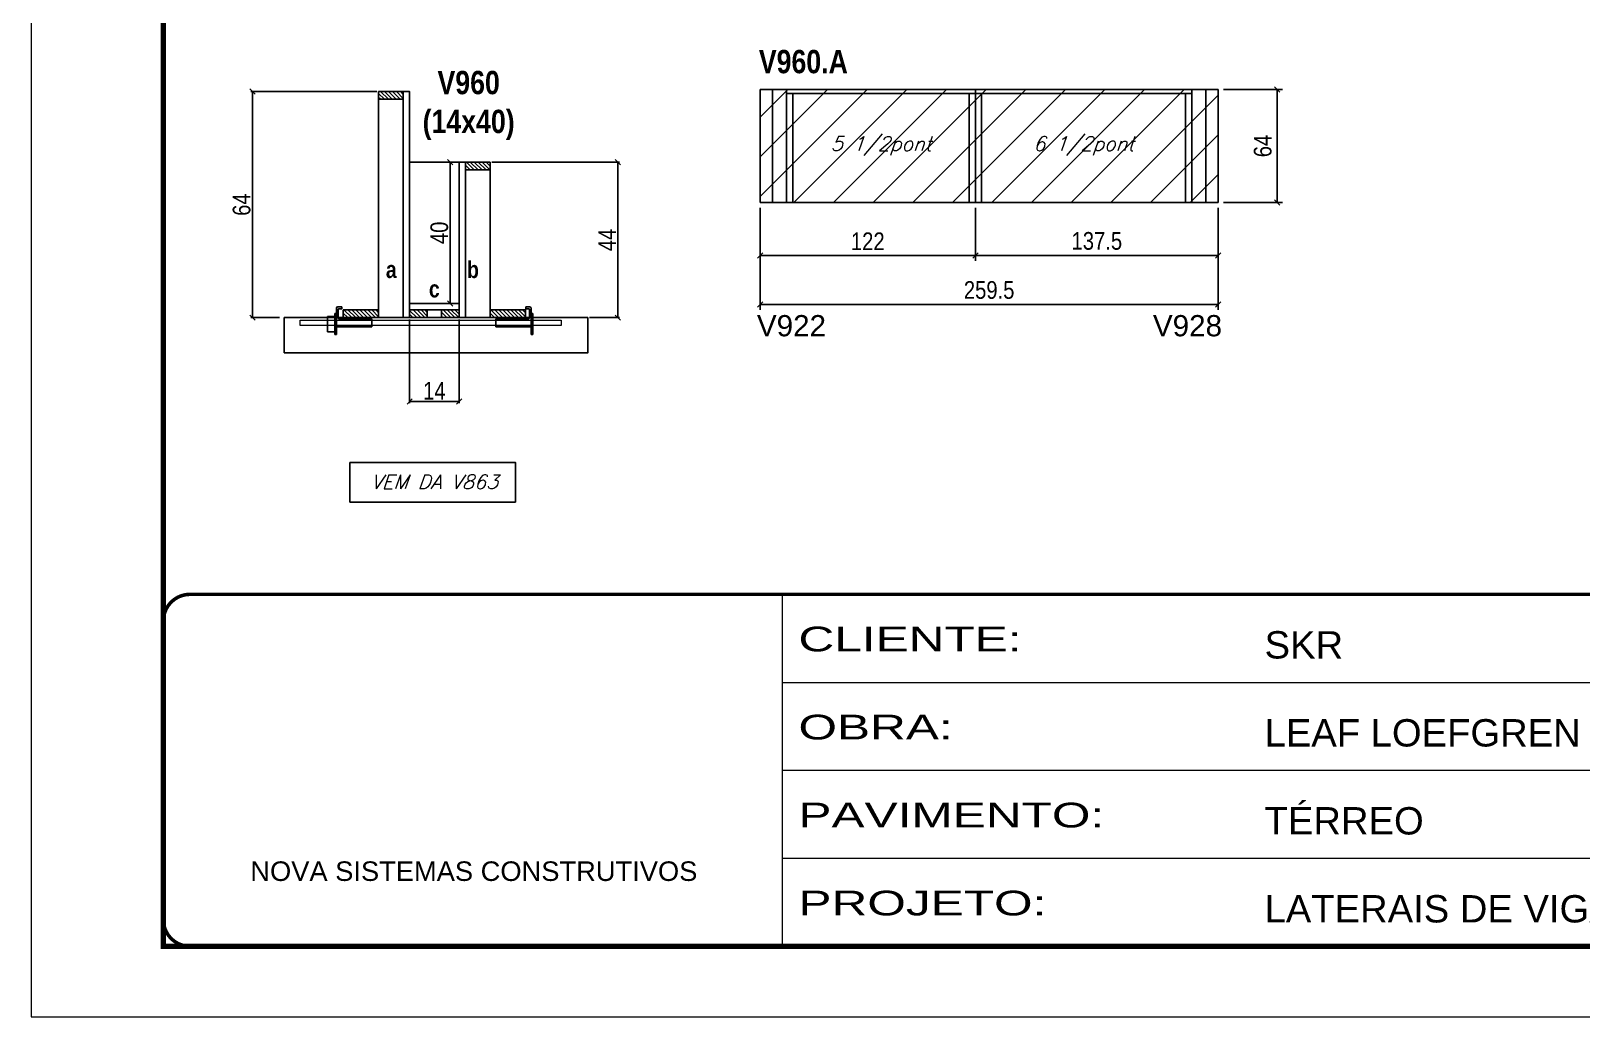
# Model space of a CAD drawing. Extents: x 3309 to 9563, y -2522 to 14608.
# Drawn here: x 4908 to 5786, y 5518 to 6076 of the extents above; entities that cross this region are included whole.
import ezdxf

# ---------------------------------------------------------------- set-up
doc = ezdxf.new("R2010")
doc.units = 0
doc.linetypes.add('CONTINUO', pattern=[0])
doc.linetypes.add('DASHED', pattern=[0.75, 0.5, -0.25])
for name, color, linetype in [('5', 5, 'Continuous'), ('barrote', 251, 'Continuous'), ('COTA', 241, 'Continuous'), ('detalhes', 4, 'Continuous'), ('NOMENCLATURA', 7, 'Continuous'), ('Painéis', 200, 'Continuous'), ('presilha', 1, 'Continuous'), ('SARR_2.2x10', 60, 'Continuous'), ('SARR_2.2x7', 40, 'Continuous'), ('SARR_3.5x7', 81, 'Continuous'), ('texto', 7, 'Continuous')]:
    doc.layers.add(name, color=color, linetype=linetype)
for name, color, linetype, lineweight in [('CONCRETO', 251, 'Continuous', 25), ('Folhas', 255, 'Continuous', 9), ('Hachura', 251, 'Continuous', 9), ('SARRAFO DE PRESSAO', 251, 'DASHED', 9), ('SCO-___-LAJ', 2, 'Continuous', 0)]:
    doc.layers.add(name, color=color, linetype=linetype, lineweight=lineweight)
doc.styles.add('ARIAL', font='arial.ttf')
doc.styles.add('COTA TECNICA', font='techl___.ttf', dxfattribs={"height": 10})
doc.styles.add('COTA TECNICA 2X', font='techl___.ttf', dxfattribs={"height": 10})
doc.styles.add('Romans', font='romans.shx')
doc.styles.get("Standard").update_dxf_attribs({"font": 'arial.ttf'})
doc.styles.add('TECNICA', font='techb___.ttf', dxfattribs={"height": 10})
doc.styles.add('Tecnologia', font='')
doc.styles.get('Tecnologia').set_extended_font_data('Forgotten Futurist')
doc.dimstyles.new('PAINEL', dxfattribs={"dimtxt": 10, "dimasz": 3, "dimexe": 3, "dimexo": 3, "dimgap": 3, "dimtad": 1, "dimdec": 1, "dimzin": 12, "dimdsep": 46, "dimtxsty": 'COTA TECNICA', "dimblk1": 'OBLIQUE', "dimblk2": 'OBLIQUE', "dimsah": 1, "dimcen": 0.9, "dimclrd": 4, "dimclre": 4, "dimclrt": 240, "dimadec": 1, "dimazin": 3, "dimtfac": 1, "dimtdec": 1, "dimtmove": 0, "dimatfit": 3, "dimfxl": 1, "dimtolj": 1, "dimtzin": 12, "dimarcsym": 0})
doc.dimstyles.new('SECAO', dxfattribs={"dimscale": 0.333333, "dimtxt": 5, "dimasz": 9, "dimexe": 3, "dimexo": 3, "dimgap": 3, "dimtad": 1, "dimdec": 1, "dimlfac": 0.5, "dimzin": 12, "dimdsep": 46, "dimtxsty": 'COTA TECNICA 2X', "dimblk1": 'OBLIQUE', "dimblk2": 'OBLIQUE', "dimsah": 1, "dimcen": 0.9, "dimclrd": 4, "dimclre": 4, "dimclrt": 240, "dimadec": 1, "dimazin": 3, "dimtfac": 1, "dimtdec": 1, "dimtmove": 0, "dimatfit": 3, "dimfxl": 1, "dimtolj": 1, "dimtzin": 12, "dimarcsym": 0})

# ---------------------------------------------------------------- blocks, each defined once
blk = doc.blocks.new('9999999999')
at = {"color": 30, "linetype": 'CONTINUO'}
for p, q in [((98564.56, 34230.21), (98564.56, 34429.45)), ((98564.56, 34379.64), (99583.98, 34379.64)), ((98564.56, 34329.83), (99487.98, 34329.83)), ((98564.56, 34280.02), (99487.98, 34280.02))]:
    blk.add_line(p, q, dxfattribs=at)
at = {"color": 30, "linetype": 'CONTINUO', "const_width": 2}
blk.add_lwpolyline([(99583.98, 34230.21), (99583.98, 34414.45, 0.414214), (99568.98, 34429.45), (98228.98, 34429.45, 0.414214), (98213.98, 34414.45), (98213.98, 34245.21, 0.414214), (98228.98, 34230.21), (99583.98, 34230.21)], format="xyb", dxfattribs=at)
at = {"layer": 'Folhas'}
blk.add_lwpolyline([(98138.98, 34190.21), (99623.98, 34190.21), (99623.98, 35240.21), (98138.98, 35240.21)], close=True, dxfattribs=at)
at = {"layer": 'Folhas', "color": 30, "const_width": 3}
blk.add_lwpolyline([(98213.98, 34230.21), (99583.98, 34230.21), (99583.98, 35200.21), (98213.98, 35200.21)], close=True, dxfattribs=at)
at = {"color": 7, "linetype": 'Continuous', "ltscale": 5, "style": 'ARIAL'}
for s, height, p in [('SKR', 15.483, (98837.68, 34393.13)), ('LEAF LOEFGREN', 15.4829, (98837.68, 34343.32)), ('TÉRREO', 15.483, (98837.68, 34293.51)), ('NOVA SISTEMAS CONSTRUTIVOS', 11.0592, (98263.19, 34267.21)), ('LATERAIS DE VIGAS', 15.4829, (98837.68, 34243.7))]:
    blk.add_text(s, height=height, dxfattribs=at).set_placement(p)
at = {"layer": 'Folhas', "color": 7, "style": 'Tecnologia', "width": 1.5}
for s, p in [('CLIENTE:', (98573.65, 34397.17)), ('OBRA:', (98573.65, 34347.31)), ('PAVIMENTO:', (98573.65, 34297.5)), ('PROJETO:', (98573.65, 34247.69))]:
    blk.add_text(s, height=14, dxfattribs=at).set_placement(p)
blk = doc.blocks.new('PRESILHA METÁLICA 1')
at = {"layer": 'presilha'}
for p, q in [((6, 15.5), (7.5, 15.5)), ((6, -2.5), (6, 15.5)), ((7.5, 10.6), (7.5, 19.9)), ((7.5, 15.5), (7.5, -2.5)), ((12, 21), (8.6, 21)), ((9, 11.6), (9, 18.9)), ((12, 19.5), (9.6, 19.5)), ((12, 21), (12, 19.5)), ((0, 13), (6, 13)), ((0, 13), (0, 0)), ((6, 0), (0, 0)), ((6, 13), (6, 0)), ((37.5, 4.1), (7.5, 4.1)), ((37.5, 11), (9.6, 11)), ((37.5, 11), (37.5, 4.1)), ((7.5, -2.5), (6, -2.5))]:
    blk.add_line(p, q, dxfattribs=at)
for centre, radius, start, end in [((8.6, 19.9), 1.14, 90, 180), ((9.6, 18.9), 0.57, 90, 180), ((9.6, 11.6), 0.57, 180, 270)]:
    blk.add_arc(centre, radius, start, end, dxfattribs=at)
blk = doc.blocks.new('PRESILHA METÁLICA 2')
at = {"layer": 'presilha'}
for p, q in [((-30.8, 13.5), (-30.8, 6.6)), ((-30.8, 13.5), (-2.8, 13.5)), ((-5.2, 23.5), (-5.2, 22)), ((-5.2, 23.5), (-1.9, 23.5)), ((-5.2, 22), (-2.8, 22)), ((-2.2, 14.1), (-2.2, 21.4)), ((0.8, 18), (-0.8, 18)), ((-0.8, 18), (-0.8, 0)), ((-0.8, 14.6), (-0.8, 22.4)), ((0.8, 0), (0.8, 18)), ((-30.8, 6.6), (-0.8, 6.6)), ((-0.8, 0), (0.8, 0))]:
    blk.add_line(p, q, dxfattribs=at)
for centre, radius, start, end in [((-2.8, 21.4), 0.57, 0, 90), ((-2.8, 14.1), 0.57, 270, 0), ((-1.9, 22.4), 1.14, 0, 90)]:
    blk.add_arc(centre, radius, start, end, dxfattribs=at)
blk = doc.blocks.new('_Oblique')
at = {"color": 0, "linetype": 'ByBlock', "lineweight": -2}
blk.add_line((-0.5, -0.5), (0.5, 0.5), dxfattribs=at)
blk = doc.blocks.new('*D2361')
at = {"layer": 'COTA', "color": 4, "lineweight": -2, "transparency": 16777216}
for p, q in [((5103.73, 6041.73), (5032.29, 6041.73)), ((5033.29, 6041.73), (5033.29, 5913.73)), ((5048.52, 5913.73), (5032.29, 5913.73))]:
    blk.add_line(p, q, dxfattribs=at)
at = {"layer": 'Defpoints', "color": 0, "transparency": 16777216}
for p in [(5104.73, 6041.73), (5033.29, 5913.73), (5049.52, 5913.73)]:
    blk.add_point(p, dxfattribs=at)
at = {"layer": 'COTA', "color": 4, "lineweight": -2, "transparency": 16777216, "xscale": 3, "yscale": 3, "zscale": 3}
for p, rotation in [((5033.29, 6041.73), 90), ((5033.29, 5913.73), 270)]:
    blk.add_blockref('_Oblique', p, dxfattribs=dict(at, rotation=rotation))
at = {"layer": 'COTA', "color": 240, "transparency": 16777216, "insert": (5027.18, 5977.73), "char_height": 10, "attachment_point": 5, "rotation": 90, "style": 'COTA TECNICA 2X'}
blk.add_mtext('\\A1;64', dxfattribs=at)
blk = doc.blocks.new('*D2362')
at = {"layer": 'COTA', "color": 4, "lineweight": -2, "transparency": 16777216}
for p, q in [((5168.93, 6001.73), (5241.25, 6001.73)), ((5240.25, 6001.73), (5240.25, 5913.73)), ((5224.15, 5913.73), (5241.25, 5913.73))]:
    blk.add_line(p, q, dxfattribs=at)
at = {"layer": 'Defpoints', "color": 0, "transparency": 16777216}
for p in [(5167.93, 6001.73), (5223.15, 5913.73), (5240.25, 5913.73)]:
    blk.add_point(p, dxfattribs=at)
at = {"layer": 'COTA', "color": 4, "lineweight": -2, "transparency": 16777216, "xscale": 3, "yscale": 3, "zscale": 3}
for p, rotation in [((5240.25, 6001.73), 90), ((5240.25, 5913.73), 270)]:
    blk.add_blockref('_Oblique', p, dxfattribs=dict(at, rotation=rotation))
at = {"layer": 'COTA', "color": 240, "transparency": 16777216, "insert": (5234.18, 5957.73), "char_height": 10, "attachment_point": 5, "rotation": 90, "style": 'COTA TECNICA 2X'}
blk.add_mtext('\\A1;44', dxfattribs=at)
blk = doc.blocks.new('*D2363')
at = {"layer": 'COTA', "color": 4, "lineweight": -2, "transparency": 16777216}
for p, q in [((5149.33, 6001.73), (5144.26, 6001.73)), ((5145.26, 5921.73), (5145.26, 6001.73)), ((5149.33, 5921.73), (5144.26, 5921.73))]:
    blk.add_line(p, q, dxfattribs=at)
at = {"layer": 'Defpoints', "color": 0, "transparency": 16777216}
for p in [(5145.26, 6001.73), (5150.33, 6001.73), (5150.33, 5921.73)]:
    blk.add_point(p, dxfattribs=at)
at = {"layer": 'COTA', "color": 4, "lineweight": -2, "transparency": 16777216, "xscale": 3, "yscale": 3, "zscale": 3}
for p, rotation in [((5145.26, 6001.73), 90), ((5145.26, 5921.73), 270)]:
    blk.add_blockref('_Oblique', p, dxfattribs=dict(at, rotation=rotation))
at = {"layer": 'COTA', "color": 240, "transparency": 16777216, "insert": (5139.16, 5961.73), "char_height": 10, "attachment_point": 5, "rotation": 90, "style": 'COTA TECNICA 2X'}
blk.add_mtext('\\A1;40', dxfattribs=at)
blk = doc.blocks.new('*D2368')
at = {"layer": 'COTA', "color": 4, "lineweight": -2, "transparency": 16777216}
for p, q in [((5122.33, 5912.73), (5122.33, 5865.26)), ((5150.33, 5912.73), (5150.33, 5865.26)), ((5122.33, 5866.26), (5150.33, 5866.26))]:
    blk.add_line(p, q, dxfattribs=at)
at = {"layer": 'Defpoints', "color": 0, "transparency": 16777216}
for p in [(5122.33, 5913.73), (5150.33, 5913.73), (5150.33, 5866.26)]:
    blk.add_point(p, dxfattribs=at)
at = {"layer": 'COTA', "color": 4, "lineweight": -2, "transparency": 16777216, "xscale": 3, "yscale": 3, "zscale": 3, "rotation": 180}
blk.add_blockref('_Oblique', (5122.33, 5866.26), dxfattribs=at)
at = {"layer": 'COTA', "color": 4, "lineweight": -2, "transparency": 16777216, "xscale": 3, "yscale": 3, "zscale": 3}
blk.add_blockref('_Oblique', (5150.33, 5866.26), dxfattribs=at)
at = {"layer": 'COTA', "color": 240, "transparency": 16777216, "insert": (5136.33, 5872.34), "char_height": 10, "attachment_point": 5, "style": 'COTA TECNICA 2X'}
blk.add_mtext('\\A1;14', dxfattribs=at)
blk = doc.blocks.new('*D2364')
at = {"layer": 'COTA', "color": 4, "linetype": 'ByBlock', "lineweight": -2, "transparency": 16777216}
for p, q in [((5442.81, 5975.91), (5442.81, 5945.9)), ((5580.31, 5975.91), (5580.31, 5945.9)), ((5580.31, 5948.9), (5442.81, 5948.9))]:
    blk.add_line(p, q, dxfattribs=at)
at = {"layer": 'Defpoints', "color": 0, "linetype": 'ByBlock', "transparency": 16777216}
for p in [(5442.81, 5978.91), (5580.31, 5978.91), (5442.81, 5948.9)]:
    blk.add_point(p, dxfattribs=at)
at = {"layer": 'COTA', "color": 4, "linetype": 'ByBlock', "lineweight": -2, "transparency": 16777216, "xscale": 3, "yscale": 3, "zscale": 3, "rotation": 180}
blk.add_blockref('_Oblique', (5442.81, 5948.9), dxfattribs=at)
at = {"layer": 'COTA', "color": 4, "linetype": 'ByBlock', "lineweight": -2, "transparency": 16777216, "xscale": 3, "yscale": 3, "zscale": 3}
blk.add_blockref('_Oblique', (5580.31, 5948.9), dxfattribs=at)
at = {"layer": 'COTA', "color": 240, "linetype": 'ByBlock', "transparency": 16777216, "insert": (5511.56, 5957.12), "char_height": 10, "attachment_point": 5, "style": 'COTA TECNICA'}
blk.add_mtext('\\A1;137.5', dxfattribs=at)
blk = doc.blocks.new('*D2365')
at = {"layer": 'COTA', "color": 4, "linetype": 'ByBlock', "lineweight": -2, "transparency": 16777216}
for p, q in [((5320.81, 5975.91), (5320.81, 5945.9)), ((5442.81, 5975.91), (5442.81, 5945.9)), ((5442.81, 5948.9), (5320.81, 5948.9))]:
    blk.add_line(p, q, dxfattribs=at)
at = {"layer": 'Defpoints', "color": 0, "linetype": 'ByBlock', "transparency": 16777216}
for p in [(5320.81, 5978.91), (5442.81, 5978.91), (5320.81, 5948.9)]:
    blk.add_point(p, dxfattribs=at)
at = {"layer": 'COTA', "color": 4, "linetype": 'ByBlock', "lineweight": -2, "transparency": 16777216, "xscale": 3, "yscale": 3, "zscale": 3, "rotation": 180}
blk.add_blockref('_Oblique', (5320.81, 5948.9), dxfattribs=at)
at = {"layer": 'COTA', "color": 4, "linetype": 'ByBlock', "lineweight": -2, "transparency": 16777216, "xscale": 3, "yscale": 3, "zscale": 3}
blk.add_blockref('_Oblique', (5442.81, 5948.9), dxfattribs=at)
at = {"layer": 'COTA', "color": 240, "linetype": 'ByBlock', "transparency": 16777216, "insert": (5381.81, 5956.96), "char_height": 10, "attachment_point": 5, "style": 'COTA TECNICA'}
blk.add_mtext('\\A1;122', dxfattribs=at)
blk = doc.blocks.new('*D2369')
at = {"layer": 'COTA', "color": 4, "linetype": 'ByBlock', "lineweight": -2, "transparency": 16777216}
for p, q in [((5320.81, 5975.91), (5320.81, 5918.19)), ((5580.31, 5975.91), (5580.31, 5918.19)), ((5580.31, 5921.19), (5320.81, 5921.19))]:
    blk.add_line(p, q, dxfattribs=at)
at = {"layer": 'Defpoints', "color": 0, "linetype": 'ByBlock', "transparency": 16777216}
for p in [(5320.81, 5978.91), (5580.31, 5978.91), (5320.81, 5921.19)]:
    blk.add_point(p, dxfattribs=at)
at = {"layer": 'COTA', "color": 4, "linetype": 'ByBlock', "lineweight": -2, "transparency": 16777216, "xscale": 3, "yscale": 3, "zscale": 3, "rotation": 180}
blk.add_blockref('_Oblique', (5320.81, 5921.19), dxfattribs=at)
at = {"layer": 'COTA', "color": 4, "linetype": 'ByBlock', "lineweight": -2, "transparency": 16777216, "xscale": 3, "yscale": 3, "zscale": 3}
blk.add_blockref('_Oblique', (5580.31, 5921.19), dxfattribs=at)
at = {"layer": 'COTA', "color": 240, "linetype": 'ByBlock', "transparency": 16777216, "insert": (5450.56, 5929.33), "char_height": 10, "attachment_point": 5, "style": 'COTA TECNICA'}
blk.add_mtext('\\A1;259.5', dxfattribs=at)
blk = doc.blocks.new('*D2370')
at = {"layer": 'COTA', "color": 4, "lineweight": -2, "transparency": 16777216}
for p, q in [((5583.31, 6042.91), (5616.67, 6042.91)), ((5613.67, 5978.91), (5613.67, 6042.91)), ((5583.31, 5978.91), (5616.67, 5978.91))]:
    blk.add_line(p, q, dxfattribs=at)
at = {"layer": 'Defpoints', "color": 0, "transparency": 16777216}
for p in [(5580.31, 6042.91), (5613.67, 6042.91), (5580.31, 5978.91)]:
    blk.add_point(p, dxfattribs=at)
at = {"layer": 'COTA', "color": 4, "lineweight": -2, "transparency": 16777216, "xscale": 3, "yscale": 3, "zscale": 3}
for p, rotation in [((5613.67, 6042.91), 90), ((5613.67, 5978.91), 270)]:
    blk.add_blockref('_Oblique', p, dxfattribs=dict(at, rotation=rotation))
at = {"layer": 'COTA', "color": 240, "transparency": 16777216, "insert": (5605.56, 6010.91), "char_height": 10, "attachment_point": 5, "rotation": 90, "style": 'COTA TECNICA'}
blk.add_mtext('\\A1;64', dxfattribs=at)

msp = doc.modelspace()

# ---------------------------------------------------------------- hatches: boundary and pattern name
at = {"layer": 'Hachura', "linetype": 'ByBlock'}
h = msp.add_hatch(dxfattribs=at)
h.set_pattern_fill('ANSI31', color=256, scale=5)
h.set_pattern_definition([(45, (-3855, -1195.437), (-11.22532, 11.22532), [])])
h.paths.add_polyline_path([(5442.81, 6042.91), (5320.81, 6042.91), (5320.81, 5978.91), (5442.81, 5978.91)])
h.paths.add_polyline_path([(5580.31, 5978.91), (5580.31, 6042.91), (5442.81, 6042.91), (5442.81, 5978.91)])
at = {"layer": 'SARR_2.2x10'}
h = msp.add_hatch(dxfattribs=at)
h.set_pattern_fill('ANSI31', color=256, scale=0.5, angle=90)
h.set_pattern_definition([(135, (38278.2717, -117598.4353), (-1.122532015, -1.122532015), [])])
h.paths.add_polyline_path([(5084.73, 5918.13), (5084.73, 5913.73), (5104.73, 5913.73), (5104.73, 5918.13)])
h = msp.add_hatch(dxfattribs=at)
h.set_pattern_fill('ANSI31', color=256, scale=0.5, angle=90)
h.set_pattern_definition([(135, (38361.4717, -117598.4353), (-1.122532015, -1.122532015), [])])
h.paths.add_polyline_path([(5167.93, 5918.13), (5167.93, 5913.73), (5187.93, 5913.73), (5187.93, 5918.13)])
at = {"layer": 'SARR_2.2x7'}
h = msp.add_hatch(dxfattribs=at)
h.set_pattern_fill('ANSI31', color=256, scale=0.5, angle=90)
h.set_pattern_definition([(135, (38292.2717, -117474.8353), (-1.122532015, -1.122532015), [])])
h.paths.add_polyline_path([(5118.73, 6041.73), (5118.73, 6037.33), (5104.73, 6037.33), (5104.73, 6041.73)])
h = msp.add_hatch(dxfattribs=at)
h.set_pattern_fill('ANSI31', color=256, scale=0.5, angle=90)
h.set_pattern_definition([(135, (38262.2717, -117514.8353), (-1.122532015, -1.122532015), [])])
h.paths.add_polyline_path([(5153.93, 6001.73), (5153.93, 5997.33), (5167.93, 5997.33), (5167.93, 6001.73)])
h = msp.add_hatch(dxfattribs=at)
h.set_pattern_fill('ANSI31', color=256, scale=0.5, angle=90)
h.set_pattern_definition([(135, (38357.8717, -117598.4353), (-1.122532015, -1.122532015), [])])
h.paths.add_polyline_path([(5132.33, 5913.73), (5132.33, 5918.13), (5122.33, 5918.13), (5122.33, 5913.73)])
h = msp.add_hatch(dxfattribs=at)
h.set_pattern_fill('ANSI31', color=256, scale=0.5, angle=90)
h.set_pattern_definition([(135, (38347.8717, -117598.4353), (-1.122532015, -1.122532015), [])])
h.paths.add_polyline_path([(5140.33, 5918.13), (5140.33, 5913.73), (5150.33, 5913.73), (5150.33, 5918.13)])

# ---------------------------------------------------------------- linework, layer by layer
at = {"layer": 'barrote', "elevation": 0}
msp.add_lwpolyline([(5051.28, 5893.73), (5223.19, 5893.73), (5223.19, 5913.73), (5051.28, 5913.73)], close=True, dxfattribs=at)
at = {"layer": 'CONCRETO', "linetype": 'Continuous'}
msp.add_line((5150.33, 6001.73), (5122.33, 6001.73), dxfattribs=at)
at = {"layer": 'COTA'}
msp.add_lwpolyline([(5088.54, 5831.74), (5182.28, 5831.74), (5182.28, 5809.3), (5088.54, 5809.3)], close=True, dxfattribs=at)
at = {"layer": 'detalhes', "color": 250}
msp.add_line((5051.28, 5893.73), (5051.28, 5913.73), dxfattribs=at)
at = {"layer": 'Painéis', "linetype": 'ByBlock'}
for p, q in [((5580.31, 6042.91), (5320.81, 6042.91)), ((5320.81, 5978.91), (5320.81, 6042.91)), ((5442.81, 5978.91), (5442.81, 6042.91)), ((5580.31, 5978.91), (5580.31, 6042.91)), ((5580.31, 5978.91), (5320.81, 5978.91))]:
    msp.add_line(p, q, dxfattribs=at)
at = {"layer": 'Painéis', "linetype": 'Continuous', "elevation": 0}
for points in [[(5118.73, 5913.73), (5118.73, 6041.73), (5122.33, 6041.73), (5122.33, 5913.73)], [(5153.93, 5913.73), (5153.93, 6001.73), (5150.33, 6001.73), (5150.33, 5913.73)], [(5150.33, 5921.73), (5122.33, 5921.73), (5122.33, 5918.13), (5150.33, 5918.13)]]:
    msp.add_lwpolyline(points, close=True, dxfattribs=at)
at = {"layer": 'SARR_2.2x10', "elevation": 0}
for points in [[(5084.73, 5918.13), (5104.73, 5918.13), (5104.73, 5913.73), (5084.73, 5913.73)], [(5167.93, 5918.13), (5187.93, 5918.13), (5187.93, 5913.73), (5167.93, 5913.73)]]:
    msp.add_lwpolyline(points, close=True, dxfattribs=at)
at = {"layer": 'SARR_2.2x7', "linetype": 'Continuous'}
for p, q in [((5327.81, 5978.91), (5327.81, 6042.91)), ((5442.81, 6040.71), (5335.81, 6040.71)), ((5565.31, 6040.71), (5442.81, 6040.71)), ((5573.31, 5978.91), (5573.31, 6042.91))]:
    msp.add_line(p, q, dxfattribs=at)
at = {"layer": 'SARR_2.2x7'}
for points in [[(5104.73, 6041.73), (5118.73, 6041.73), (5118.73, 6037.33), (5104.73, 6037.33)], [(5167.93, 6001.73), (5153.93, 6001.73), (5153.93, 5997.33), (5167.93, 5997.33)]]:
    msp.add_lwpolyline(points, close=True, dxfattribs=at)
at = {"layer": 'SARR_2.2x7', "elevation": 0}
for points in [[(5122.33, 5918.13), (5132.33, 5918.13), (5132.33, 5913.73), (5122.33, 5913.73)], [(5150.33, 5918.13), (5140.33, 5918.13), (5140.33, 5913.73), (5150.33, 5913.73)]]:
    msp.add_lwpolyline(points, close=True, dxfattribs=at)
at = {"layer": 'SARR_3.5x7'}
for p, q in [((5335.81, 6042.91), (5335.81, 5978.91)), ((5339.31, 6040.71), (5339.31, 5978.91)), ((5439.31, 6040.71), (5439.31, 5978.91)), ((5446.31, 6040.71), (5446.31, 5978.91)), ((5561.81, 6040.71), (5561.81, 5978.91)), ((5565.31, 6042.91), (5565.31, 5978.91))]:
    msp.add_line(p, q, dxfattribs=at)
at = {"layer": 'SARR_3.5x7', "elevation": 0}
for points in [[(5118.73, 6037.33), (5104.73, 6037.33), (5104.73, 5913.73), (5118.73, 5913.73)], [(5153.93, 5997.33), (5167.93, 5997.33), (5167.93, 5913.73), (5153.93, 5913.73)]]:
    msp.add_lwpolyline(points, close=True, dxfattribs=at)
at = {"layer": 'SCO-___-LAJ', "color": 1, "elevation": 0}
msp.add_lwpolyline([(5060.28, 5912.4), (5208.12, 5912.4), (5208.12, 5909.2), (5060.28, 5909.2)], close=True, dxfattribs=at)

# ---------------------------------------------------------------- block references
at = {"layer": 'presilha', "xscale": 0.6666666666666666, "yscale": 0.6666666666666666, "zscale": 0.6666666666666666}
for name, p in [('PRESILHA METÁLICA 1', (5075.87, 5905.77)), ('PRESILHA METÁLICA 2', (5191.61, 5904.1))]:
    msp.add_blockref(name, p, dxfattribs=at)
at = {"layer": 'SARRAFO DE PRESSAO', "color": 6, "linetype": 'ByBlock'}
msp.add_blockref('9999999999', (-93231.11, -28672.37), dxfattribs=at)

# ---------------------------------------------------------------- texts
at = {"layer": '5', "linetype": 'Continuous'}
for s, p in [('V922', (5319.02, 5903.18)), ('V928', (5543.32, 5903.18))]:
    msp.add_text(s, height=12, rotation=0.00004, dxfattribs=at).set_placement(p)
at = {"layer": 'detalhes', "style": 'TECNICA'}
for s, p in [('a', (5108.86, 5936.17)), ('b', (5154.83, 5936.16)), ('c', (5133.23, 5925.21))]:
    msp.add_text(s, height=9.6, dxfattribs=at).set_placement(p)
at = {"layer": 'NOMENCLATURA', "style": 'TECNICA'}
msp.add_text('V960.A', height=13.2, dxfattribs=at).set_placement((5320.1, 6052.1))
at = {"layer": 'NOMENCLATURA', "insert": (5155.75, 6053.43), "char_height": 13.2, "attachment_point": 2, "style": 'TECNICA'}
msp.add_mtext_dynamic_manual_height_columns('V960\\P(14x40)', width=300.2766, gutter_width=1, heights=[0], dxfattribs=at)
at = {"layer": 'texto', "color": 2, "char_height": 8, "attachment_point": 5, "style": 'Romans'}
for s, insert in [('{\\Q19;\\C256;5 1/2pont}', (5389.31, 6010.91)), ('{\\Q19;\\C256;6 1/2pont}', (5504.06, 6010.91)), ('{\\Q19;\\C256;VEM DA V863}', (5136.33, 5820.82))]:
    msp.add_mtext(s, dxfattribs=dict(at, insert=insert))

# ---------------------------------------------------------------- dimensions: what is measured, and where the dimension line sits
at = {"layer": 'COTA'}
for base, p1, p2, dimstyle, picture, middle in [((5613.67, 6042.91), (5580.31, 5978.91), (5580.31, 6042.91), 'PAINEL', '*D2370', (5605.56, 6010.91)), ((5033.29, 5913.73), (5104.73, 6041.73), (5049.52, 5913.73), 'SECAO', '*D2361', (5027.18, 5977.73)), ((5145.26, 6001.73), (5150.33, 5921.73), (5150.33, 6001.73), 'SECAO', '*D2363', (5139.16, 5961.73)), ((5240.25, 5913.73), (5167.93, 6001.73), (5223.15, 5913.73), 'SECAO', '*D2362', (5234.18, 5957.73))]:
    dim = msp.add_linear_dim(base=base, p1=p1, p2=p2, angle=90, dimstyle=dimstyle, dxfattribs=at)
    dim.commit()
    dim.dimension.update_dxf_attribs({"geometry": picture, "text_midpoint": middle})
at = {"layer": 'COTA', "linetype": 'ByBlock'}
dim = msp.add_linear_dim(base=(5320.81, 5948.9), p1=(5442.81, 5978.91), p2=(5320.81, 5978.91), angle=180, dimstyle='PAINEL', override={"dimtmove": 1}, dxfattribs=at)
dim.commit()
dim.dimension.update_dxf_attribs({"geometry": '*D2365', "text_midpoint": (5381.81, 5956.96)})
for base, p2, picture, middle in [((5320.81, 5921.19), (5320.81, 5978.91), '*D2369', (5450.56, 5929.33)), ((5442.81, 5948.9), (5442.81, 5978.91), '*D2364', (5511.56, 5957.12))]:
    dim = msp.add_linear_dim(base=base, p1=(5580.31, 5978.91), p2=p2, angle=180, dimstyle='PAINEL', dxfattribs=at)
    dim.commit()
    dim.dimension.update_dxf_attribs({"geometry": picture, "text_midpoint": middle})
at = {"layer": 'COTA'}
dim = msp.add_linear_dim(base=(5150.33, 5866.26), p1=(5122.33, 5913.73), p2=(5150.33, 5913.73), dimstyle='SECAO', dxfattribs=at)
dim.commit()
dim.dimension.update_dxf_attribs({"geometry": '*D2368', "text_midpoint": (5136.33, 5872.34)})

doc.saveas('drawing.dxf')
